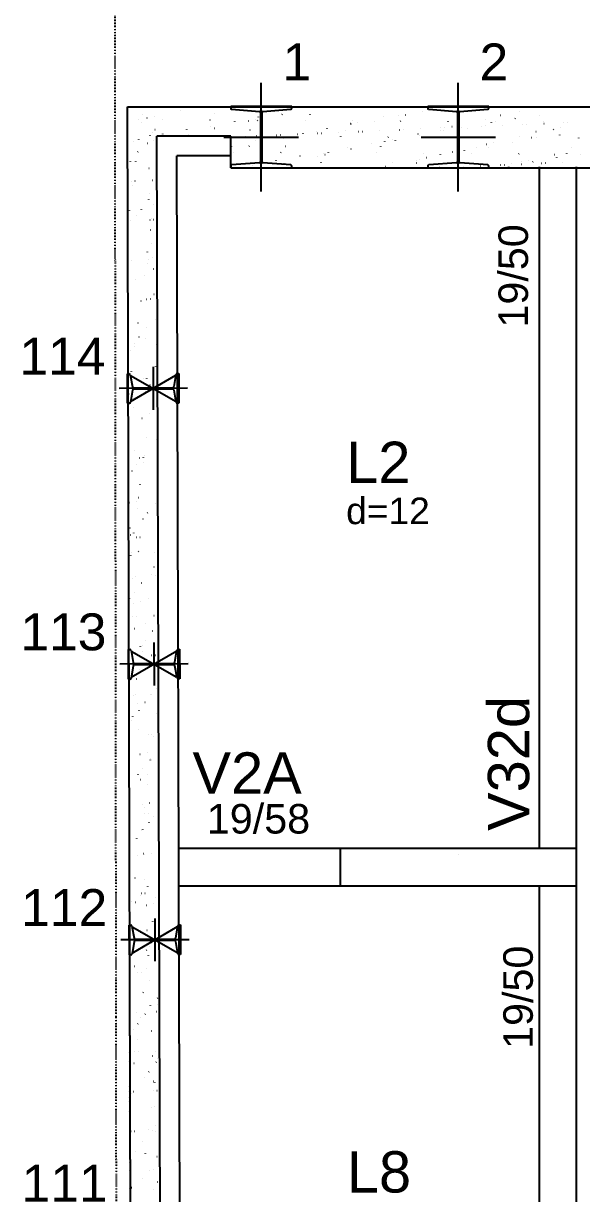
# Model space of a CAD drawing. Header units: millimetres. Extents: x 4424 to 9312, y 4538 to 9372.
# Drawn here: x 4443 to 4727, y 8381 to 8975 of the extents above; entities that cross this region are included whole.
import ezdxf

# ---------------------------------------------------------------- set-up
doc = ezdxf.new("R2010")
doc.units = ezdxf.units.MM
doc.linetypes.add('ESTILO_TQS_0003', pattern=[1.5, 0.5, -0.4, 0.1, -0.5])
for name, color, linetype in [('1', 4, 'Continuous'), ('10', 13, 'Continuous'), ('11', 22, 'Continuous'), ('13', 76, 'Continuous'), ('19', 5, 'Continuous'), ('24', 5, 'ESTILO_TQS_0003'), ('242', 3, 'Continuous'), ('3', 2, 'Continuous'), ('49', 20, 'Continuous'), ('51', 6, 'Continuous'), ('52', 21, 'Continuous'), ('8', 5, 'Continuous')]:
    doc.layers.add(name, color=color, linetype=linetype)
doc.styles.get("Standard").update_dxf_attribs({"font": 'arial.ttf'})

# ---------------------------------------------------------------- blocks, each defined once
blk = doc.blocks.new('_H9EFD498501-007')
for p, q in [((213.782978, 4541.122246), (213.856201, 4541.138479)), ((265.394405, 4539.673666), (265.467628, 4539.689899)), ((337.002286, 4540.653293), (337.012075, 4540.727652)), ((385.824476, 4540.591255), (385.897699, 4540.607488)), ((192.566633, 4536.418695), (192.566633, 4536.418695)), ((192.566633, 4536.418695), (192.566633, 4536.418695)), ((192.566633, 4536.418695), (192.566633, 4536.418695)), ((194.029154, 4535.137335), (194.029154, 4535.137335)), ((194.029154, 4535.137335), (194.029154, 4535.137335)), ((194.551325, 4539.103617), (194.561114, 4539.177975)), ((196.941872, 4537.388662), (197.015094, 4537.404895)), ((200.602982, 4538.200311), (200.676204, 4538.216544)), ((204.789307, 4536.354719), (204.834964, 4536.41422)), ((229.021267, 4536.308734), (229.066924, 4536.368235)), ((231.418265, 4539.432562), (231.463922, 4539.492064)), ((241.504716, 4535.592431), (241.514505, 4535.666789)), ((248.553299, 4535.940083), (248.626521, 4535.956316)), ((252.214409, 4536.751731), (252.287631, 4536.767964)), ((253.139084, 4536.113995), (253.184741, 4536.173496)), ((253.648103, 4537.791212), (253.657892, 4537.86557)), ((265.6887, 4539.20923), (265.69849, 4539.283588)), ((277.371043, 4536.06801), (277.4167, 4536.127511)), ((279.768041, 4539.191839), (279.813699, 4539.25134)), ((300.164726, 4534.491503), (300.237948, 4534.507736)), ((300.601494, 4534.280026), (300.611283, 4534.354384)), ((301.48886, 4535.873271), (301.534517, 4535.932772)), ((303.825836, 4535.303151), (303.899058, 4535.319384)), ((312.642091, 4535.698044), (312.651881, 4535.772402)), ((317.005832, 4538.225086), (317.079054, 4538.241319)), ((324.858899, 4538.454512), (324.868688, 4538.528871)), ((325.72082, 4535.827286), (325.766477, 4535.886787)), ((328.117818, 4538.951115), (328.163475, 4539.010616)), ((349.838637, 4535.632547), (349.884294, 4535.692049)), ((355.437263, 4533.854572), (355.510485, 4533.870805)), ((368.617259, 4536.776506), (368.690481, 4536.792739)), ((371.81229, 4534.943326), (371.822079, 4535.017685)), ((374.070596, 4535.586562), (374.116253, 4535.646064)), ((376.467594, 4538.710391), (376.513251, 4538.769892)), ((377.614219, 4533.679039), (377.689148, 4533.682311)), ((383.955677, 4537.142107), (383.965466, 4537.216466)), ((387.729583, 4534.120685), (387.804511, 4534.123957)), ((389.602798, 4534.202472), (389.677727, 4534.205743)), ((395.996274, 4538.560125), (396.006064, 4538.634484)), ((398.188413, 4535.391823), (398.23407, 4535.451325)), ((398.444375, 4534.588503), (398.519303, 4534.591775)), ((408.559738, 4535.03015), (408.634667, 4535.033421)), ((410.432954, 4535.111936), (410.507882, 4535.115207)), ((199.90498, 4529.989339), (199.90498, 4529.989339)), ((199.90498, 4529.989339), (199.90498, 4529.989339)), ((199.90498, 4529.989339), (199.90498, 4529.989339)), ((201.045424, 4531.475595), (201.091082, 4531.535097)), ((204.954709, 4528.085768), (204.954709, 4528.085768)), ((204.954709, 4528.085768), (204.954709, 4528.085768)), ((205.103924, 4529.219164), (205.113713, 4529.293522)), ((213.124775, 4528.085768), (213.124775, 4528.085768)), ((213.124775, 4528.085768), (213.124775, 4528.085768)), ((213.124775, 4528.085768), (213.124775, 4528.085768)), ((214.504976, 4528.391751), (214.578198, 4528.407984)), ((216.808621, 4528.085768), (216.808621, 4528.085768)), ((216.808621, 4528.085768), (216.808621, 4528.085768)), ((216.808621, 4528.085768), (216.808621, 4528.085768)), ((217.247311, 4531.417944), (217.2571, 4531.492303)), ((218.166086, 4529.2034), (218.239308, 4529.219633)), ((222.711563, 4528.085768), (222.711563, 4528.085768)), ((222.766243, 4528.157028), (222.8119, 4528.216529)), ((228.662533, 4528.085768), (228.662533, 4528.085768)), ((229.287908, 4532.835962), (229.297697, 4532.910321)), ((231.346082, 4532.125334), (231.419304, 4532.141567)), ((241.918495, 4527.754436), (241.993423, 4527.757707)), ((243.79171, 4527.836222), (243.866639, 4527.839494)), ((246.998203, 4528.111043), (247.04386, 4528.170544)), ((249.395201, 4531.234872), (249.440858, 4531.294373)), ((252.633287, 4528.222254), (252.708216, 4528.225525)), ((262.74865, 4528.6639), (262.823579, 4528.667172)), ((264.200702, 4527.906758), (264.210491, 4527.981117)), ((264.621866, 4528.745686), (264.696794, 4528.748958)), ((269.777513, 4527.75482), (269.850735, 4527.771053)), ((271.11602, 4527.916304), (271.161677, 4527.975806)), ((273.463442, 4529.131718), (273.538371, 4529.134989)), ((276.241299, 4529.324776), (276.251088, 4529.399135)), ((282.957509, 4530.676755), (283.030731, 4530.692988)), ((283.578806, 4529.573364), (283.653734, 4529.576636)), ((285.452021, 4529.655151), (285.52695, 4529.658422)), ((288.458107, 4532.081245), (288.467896, 4532.155603)), ((294.293598, 4530.041182), (294.368526, 4530.044454)), ((295.347979, 4527.870319), (295.393636, 4527.929821)), ((297.744977, 4530.994148), (297.790634, 4531.053649)), ((304.408961, 4530.482829), (304.48389, 4530.4861)), ((306.282176, 4530.564615), (306.357105, 4530.567886)), ((315.123753, 4530.950646), (315.198682, 4530.953918)), ((319.465796, 4527.67558), (319.511453, 4527.735082)), ((325.239116, 4531.392293), (325.314045, 4531.395564)), ((327.112332, 4531.474079), (327.18726, 4531.477351)), ((334.568936, 4529.228175), (334.642158, 4529.244408)), ((335.411498, 4528.570059), (335.421287, 4528.644417)), ((335.953909, 4531.860111), (336.028837, 4531.863382)), ((343.697756, 4527.629595), (343.743413, 4527.689097)), ((346.069272, 4532.301757), (346.1442, 4532.305028)), ((346.094754, 4530.753424), (346.140411, 4530.812926)), ((347.554885, 4530.76884), (347.564674, 4530.843198)), ((347.942487, 4532.383543), (348.017416, 4532.386815)), ((351.776153, 4533.042923), (351.849375, 4533.059156)), ((356.784064, 4532.769575), (356.858993, 4532.772846)), ((359.595482, 4532.186858), (359.605272, 4532.261216)), ((366.899427, 4533.211221), (366.974356, 4533.214493)), ((368.772643, 4533.293008), (368.847571, 4533.296279)), ((386.180363, 4527.779595), (386.253585, 4527.795828)), ((394.44453, 4530.5127), (394.490187, 4530.572202)), ((403.38758, 4531.594343), (403.460802, 4531.610576)), ((406.548873, 4528.675672), (406.558663, 4528.75003)), ((407.04869, 4532.405992), (407.121912, 4532.422225)), ((239.484656, 4527.648172), (239.484656, 4527.648172)), ((239.484656, 4527.648172), (239.484656, 4527.648172)), ((239.484656, 4527.648172), (239.484656, 4527.648172)), ((239.840507, 4522.951509), (239.850296, 4523.025867)), ((248.909186, 4523.128423), (248.982408, 4523.144656)), ((252.057315, 4525.707978), (252.067104, 4525.782336)), ((266.116403, 4526.943171), (266.189625, 4526.959404)), ((267.372137, 4523.037181), (267.417794, 4523.096683)), ((299.010706, 4522.196792), (299.020495, 4522.27115)), ((311.154093, 4524.395572), (311.163882, 4524.469931)), ((315.721913, 4522.796457), (315.76757, 4522.855959)), ((317.72783, 4525.494592), (317.801052, 4525.510824)), ((321.38894, 4526.30624), (321.462162, 4526.322473)), ((323.19469, 4525.81359), (323.204479, 4525.887949)), ((364.07169, 4522.555734), (364.117347, 4522.615235)), ((367.815573, 4527.434857), (367.86123, 4527.494358)), ((369.339257, 4524.046012), (369.412479, 4524.062245)), ((370.148081, 4522.302404), (370.157871, 4522.376763)), ((373.000367, 4524.85766), (373.073589, 4524.873893)), ((382.364889, 4525.058873), (382.374678, 4525.133231)), ((392.047532, 4527.388872), (392.093189, 4527.448373)), ((394.508276, 4527.257654), (394.518065, 4527.332012)), ((412.421466, 4522.31501), (412.467123, 4522.374511)), ((416.165349, 4527.194133), (416.211006, 4527.253634)), ((239.484656, 4521.039055), (239.484656, 4521.039055)), ((239.484656, 4521.039055), (239.484656, 4521.039055)), ((239.484656, 4520.248551), (239.484656, 4520.248551)), ((239.484656, 4518.319198), (239.484656, 4518.319198)), ((240.743179, 4519.959337), (240.788836, 4520.018839)), ((262.609914, 4515.823524), (262.619703, 4515.897883)), ((264.975139, 4519.913352), (265.020796, 4519.972854)), ((274.7533, 4518.022305), (274.76309, 4518.096663)), ((283.679507, 4517.94626), (283.752729, 4517.962493)), ((286.793898, 4519.440323), (286.803687, 4519.514681)), ((287.340617, 4518.757909), (287.413839, 4518.774142)), ((289.092956, 4519.718614), (289.138613, 4519.778115)), ((300.520613, 4521.679843), (300.593835, 4521.696076)), ((313.324915, 4519.672629), (313.370572, 4519.73213)), ((333.747289, 4515.929137), (333.757078, 4516.003495)), ((335.290934, 4516.49768), (335.364156, 4516.513913)), ((337.442732, 4519.47789), (337.488389, 4519.537391)), ((338.952044, 4517.309329), (339.025266, 4517.325562)), ((345.964097, 4518.685606), (345.973886, 4518.759964)), ((352.13204, 4520.231264), (352.205262, 4520.247496)), ((358.107484, 4520.884386), (358.117273, 4520.958745)), ((361.674692, 4519.431905), (361.720349, 4519.491406)), ((385.792508, 4519.237166), (385.838166, 4519.296668)), ((390.563471, 4515.860749), (390.636693, 4515.876982)), ((403.743467, 4518.782684), (403.816689, 4518.798917)), ((405.060875, 4517.3732), (405.070664, 4517.447559)), ((410.024468, 4519.191181), (410.070125, 4519.250683)), ((417.101472, 4518.791218), (417.111262, 4518.865577)), ((250.270499, 4512.135768), (250.270499, 4512.135768)), ((250.393106, 4513.067056), (250.402895, 4513.141414)), ((257.470072, 4512.135768), (257.470072, 4512.135768)), ((257.470072, 4512.135768), (257.470072, 4512.135768)), ((259.007188, 4512.135768), (259.007188, 4512.135768)), ((259.007188, 4512.135768), (259.007188, 4512.135768)), ((262.124411, 4512.135768), (262.124411, 4512.135768)), ((262.124411, 4512.135768), (262.124411, 4512.135768)), ((266.472289, 4514.131512), (266.545512, 4514.147745)), ((273.978323, 4512.135768), (273.978323, 4512.135768)), ((273.978323, 4512.135768), (273.978323, 4512.135768)), ((273.978323, 4512.135768), (273.978323, 4512.135768)), ((283.274434, 4512.135768), (283.274434, 4512.135768)), ((283.274434, 4512.135768), (283.274434, 4512.135768)), ((283.274434, 4512.135768), (283.274434, 4512.135768)), ((285.349073, 4514.839491), (285.39473, 4514.898992)), ((285.832235, 4512.135768), (285.832235, 4512.135768)), ((297.686147, 4512.135768), (297.686147, 4512.135768)), ((297.686147, 4512.135768), (297.686147, 4512.135768)), ((307.541679, 4512.135768), (307.541679, 4512.135768)), ((307.541679, 4512.135768), (307.541679, 4512.135768)), ((309.540059, 4512.135768), (309.540059, 4512.135768)), ((309.540059, 4512.135768), (309.540059, 4512.135768)), ((309.563305, 4512.312338), (309.573094, 4512.386697)), ((315.61562, 4512.135768), (315.61562, 4512.135768)), ((315.61562, 4512.135768), (315.61562, 4512.135768)), ((318.083716, 4512.682932), (318.156939, 4512.699165)), ((321.393971, 4512.135768), (321.393971, 4512.135768)), ((321.393971, 4512.135768), (321.393971, 4512.135768)), ((321.393971, 4512.135768), (321.393971, 4512.135768)), ((321.706691, 4514.511119), (321.716481, 4514.585477)), ((331.808924, 4512.135768), (331.808924, 4512.135768)), ((331.808924, 4512.135768), (331.808924, 4512.135768)), ((331.808924, 4512.135768), (331.808924, 4512.135768)), ((333.247882, 4512.135768), (333.247882, 4512.135768)), ((333.698849, 4514.598767), (333.744506, 4514.658268)), ((344.65258, 4512.135768), (344.65258, 4512.135768)), ((344.65258, 4512.135768), (344.65258, 4512.135768)), ((345.101794, 4512.135768), (345.101794, 4512.135768)), ((345.101794, 4512.135768), (345.101794, 4512.135768)), ((345.496248, 4512.172604), (345.571176, 4512.175875)), ((355.611611, 4512.61425), (355.68654, 4512.617521)), ((356.076169, 4512.135768), (356.076169, 4512.135768)), ((356.076169, 4512.135768), (356.076169, 4512.135768)), ((356.955706, 4512.135768), (356.955706, 4512.135768)), ((356.955706, 4512.135768), (356.955706, 4512.135768)), ((356.955706, 4512.135768), (356.955706, 4512.135768)), ((357.484826, 4512.696036), (357.559755, 4512.699308)), ((366.326403, 4513.082068), (366.401332, 4513.085339)), ((368.809618, 4512.135768), (368.809618, 4512.135768)), ((373.761168, 4512.135768), (373.761168, 4512.135768)), ((373.761168, 4512.135768), (373.761168, 4512.135768)), ((373.761168, 4512.135768), (373.761168, 4512.135768)), ((376.441766, 4513.523714), (376.516695, 4513.526985)), ((378.314982, 4513.6055), (378.38991, 4513.608772)), ((380.343414, 4512.135768), (380.343414, 4512.135768)), ((380.343414, 4512.135768), (380.343414, 4512.135768)), ((380.343414, 4512.135768), (380.343414, 4512.135768)), ((380.66353, 4512.135768), (380.66353, 4512.135768)), ((380.70068, 4512.417951), (380.710469, 4512.492309)), ((382.048626, 4514.358043), (382.094283, 4514.417545)), ((386.902361, 4515.0491), (386.975583, 4515.065333)), ((387.156559, 4513.991532), (387.231487, 4513.994803)), ((392.517442, 4512.135768), (392.517442, 4512.135768)), ((392.517442, 4512.135768), (392.517442, 4512.135768)), ((392.917488, 4515.17442), (392.927277, 4515.248778)), ((397.271922, 4514.433178), (397.34685, 4514.43645)), ((399.145137, 4514.514965), (399.220066, 4514.518236)), ((404.371354, 4512.135768), (404.371354, 4512.135768)), ((404.371354, 4512.135768), (404.371354, 4512.135768)), ((404.371354, 4512.135768), (404.371354, 4512.135768)), ((404.610659, 4512.135768), (404.610659, 4512.135768)), ((404.610659, 4512.135768), (404.610659, 4512.135768)), ((407.986714, 4514.900996), (408.061643, 4514.904268)), ((416.225265, 4512.135768), (416.225265, 4512.135768))]:
    blk.add_line(p, q)
blk = doc.blocks.new('_H9EFD498501-010')
for p, q in [((187.048803, 4535.195422), (187.048803, 4535.195422)), ((187.048803, 4535.195422), (187.048803, 4535.195422)), ((187.048803, 4535.195422), (187.048803, 4535.195422)), ((198.648426, 4528.351767), (198.694083, 4528.411268)), ((187.064769, 4525.35947), (187.064769, 4525.35947)), ((187.064769, 4525.35947), (187.064769, 4525.35947)), ((187.069719, 4522.309501), (187.069719, 4522.309501)), ((187.069719, 4522.309501), (187.069719, 4522.309501)), ((190.142821, 4525.493861), (190.217749, 4525.497133)), ((192.887116, 4526.462695), (192.896905, 4526.537053)), ((197.297759, 4524.577003), (197.370981, 4524.593236)), ((200.258184, 4525.935507), (200.333113, 4525.938779)), ((192.393403, 4520.200061), (192.43906, 4520.259563)), ((187.084374, 4513.281201), (187.084374, 4513.281201)), ((187.084374, 4513.281201), (187.084374, 4513.281201)), ((187.084374, 4513.281201), (187.084374, 4513.281201)), ((188.64952, 4515.320938), (188.695177, 4515.38044)), ((191.399117, 4515.160224), (191.408907, 4515.234582)), ((198.019756, 4511.846508), (198.092979, 4511.862741)), ((201.680866, 4512.658157), (201.754089, 4512.67439)), ((187.090636, 4509.423581), (187.090636, 4509.423581)), ((187.090636, 4509.423581), (187.090636, 4509.423581)), ((187.090636, 4509.423581), (187.090636, 4509.423581)), ((187.0974, 4505.25676), (187.0974, 4505.25676)), ((187.0974, 4505.25676), (187.0974, 4505.25676)), ((187.0974, 4505.25676), (187.0974, 4505.25676)), ((188.970368, 4505.338536), (189.045296, 4505.341807)), ((190.843583, 4505.420322), (190.918512, 4505.423594)), ((199.68516, 4505.806354), (199.760088, 4505.809625)), ((201.951716, 4505.27577), (201.961506, 4505.350129)), ((189.808329, 4503.076989), (189.818119, 4503.151348)), ((198.375643, 4499.034849), (198.448865, 4499.051082)), ((187.111553, 4496.53766), (187.111553, 4496.53766)), ((187.111553, 4496.53766), (187.111553, 4496.53766)), ((197.974434, 4495.847713), (198.020091, 4495.907215)), ((200.360928, 4493.192536), (200.370718, 4493.266894)), ((188.14412, 4490.436067), (188.15391, 4490.510426)), ((191.833553, 4487.844761), (191.87921, 4487.904263)), ((194.230551, 4490.96859), (194.276208, 4491.028092)), ((199.097641, 4486.304354), (199.170863, 4486.320587)), ((187.130031, 4485.15405), (187.130031, 4485.15405)), ((187.130031, 4485.15405), (187.130031, 4485.15405)), ((187.13247, 4483.65174), (187.13247, 4483.65174)), ((187.13247, 4483.65174), (187.13247, 4483.65174)), ((187.13247, 4483.65174), (187.13247, 4483.65174)), ((187.133913, 4482.762781), (187.133913, 4482.762781)), ((187.135602, 4481.722272), (187.135602, 4481.722272)), ((187.135602, 4481.722272), (187.135602, 4481.722272)), ((188.397344, 4485.209383), (188.472272, 4485.212654)), ((198.512707, 4485.651029), (198.587635, 4485.6543)), ((198.696719, 4480.551614), (198.706509, 4480.625972)), ((200.385922, 4485.732815), (200.460851, 4485.736087)), ((187.153387, 4470.765819), (187.153387, 4470.765819)), ((187.153387, 4470.765819), (187.153387, 4470.765819)), ((197.208721, 4469.249143), (197.21851, 4469.323501)), ((199.453527, 4473.492695), (199.526749, 4473.508927)), ((187.162663, 4465.051341), (187.162663, 4465.051341)), ((187.162663, 4465.051341), (187.162663, 4465.051341)), ((187.162663, 4465.051341), (187.162663, 4465.051341)), ((187.224891, 4465.054057), (187.299819, 4465.057329)), ((189.098106, 4465.135844), (189.173035, 4465.139115)), ((197.414584, 4463.492413), (197.460241, 4463.551915)), ((197.939683, 4465.521875), (198.014611, 4465.525147)), ((199.811582, 4466.616242), (199.85724, 4466.675744)), ((187.174304, 4457.879899), (187.174304, 4457.879899)), ((187.174304, 4457.879899), (187.174304, 4457.879899)), ((187.174304, 4457.879899), (187.174304, 4457.879899)), ((195.617933, 4457.165908), (195.627722, 4457.240267)), ((200.175525, 4460.7622), (200.248747, 4460.778433)), ((187.415678, 4450.461585), (187.461335, 4450.521086)), ((191.159561, 4455.340708), (191.205218, 4455.400209)), ((187.186829, 4450.163344), (187.186829, 4450.163344)), ((187.186829, 4450.163344), (187.186829, 4450.163344)), ((187.186829, 4450.163344), (187.186829, 4450.163344)), ((187.195221, 4444.993978), (187.195221, 4444.993978)), ((187.195294, 4444.948631), (187.195294, 4444.948631)), ((187.195294, 4444.948631), (187.195294, 4444.948631)), ((187.195294, 4444.948631), (187.195294, 4444.948631)), ((187.351415, 4445.028606), (187.424637, 4445.044838)), ((193.953724, 4444.524986), (193.963513, 4444.599345)), ((196.76723, 4445.36655), (196.842158, 4445.369822)), ((198.640445, 4445.448337), (198.715374, 4445.451608)), ((200.531411, 4447.95054), (200.604634, 4447.966773)), ((192.465725, 4433.222515), (192.475515, 4433.296873)), ((201.253409, 4435.220046), (201.326631, 4435.236279)), ((187.216137, 4432.108057), (187.216137, 4432.108057)), ((187.216137, 4432.108057), (187.216137, 4432.108057)), ((187.216137, 4432.108057), (187.216137, 4432.108057)), ((196.740592, 4430.98836), (196.786249, 4431.047861)), ((187.227926, 4424.845921), (187.227926, 4424.845921)), ((187.352629, 4424.851365), (187.427558, 4424.854637)), ((190.599711, 4422.985408), (190.645368, 4423.04491)), ((190.874937, 4421.139281), (190.884727, 4421.213639)), ((192.996709, 4426.109237), (193.042366, 4426.168738)), ((196.194206, 4425.237397), (196.269134, 4425.240668)), ((201.609295, 4422.408386), (201.682518, 4422.424619)), ((187.237054, 4419.222137), (187.237054, 4419.222137)), ((187.238057, 4418.604415), (187.238057, 4418.604415)), ((187.238057, 4418.604415), (187.238057, 4418.604415)), ((188.429299, 4419.486451), (188.502522, 4419.502684)), ((201.427536, 4411.254827), (201.437325, 4411.329186)), ((187.257971, 4406.336216), (187.257971, 4406.336216)), ((187.257971, 4406.336216), (187.257971, 4406.336216)), ((187.257971, 4406.336216), (187.257971, 4406.336216)), ((187.260557, 4404.743211), (187.260557, 4404.743211)), ((187.260557, 4404.743211), (187.260557, 4404.743211)), ((187.260557, 4404.743211), (187.260557, 4404.743211)), ((189.210728, 4408.498359), (189.220518, 4408.572717)), ((195.021753, 4405.082072), (195.096681, 4405.085343)), ((196.894968, 4405.163858), (196.969897, 4405.16713)), ((187.72273, 4397.195887), (187.732519, 4397.270246)), ((196.180742, 4398.63306), (196.2264, 4398.692562)), ((198.577741, 4401.756889), (198.623398, 4401.81639)), ((199.763327, 4398.613905), (199.773117, 4398.688264)), ((187.278288, 4393.820017), (187.278288, 4393.820017)), ((187.278288, 4393.820017), (187.278288, 4393.820017)), ((187.278288, 4393.820017), (187.278288, 4393.820017)), ((187.278888, 4393.450296), (187.278888, 4393.450296)), ((189.507184, 4393.944297), (189.580406, 4393.96053)), ((187.289284, 4387.045486), (187.289284, 4387.045486)), ((189.925719, 4390.481354), (189.971376, 4390.540856)), ((198.275328, 4387.311434), (198.285118, 4387.385792)), ((187.293188, 4384.640501), (187.293188, 4384.640501)), ((187.293188, 4384.640501), (187.293188, 4384.640501)), ((187.299805, 4380.564375), (187.299805, 4380.564375)), ((187.299805, 4380.564375), (187.299805, 4380.564375)), ((187.299805, 4380.564375), (187.299805, 4380.564375)), ((194.448729, 4384.952918), (194.523657, 4384.95619)), ((196.684541, 4375.2282), (196.69433, 4375.302558)), ((201.761774, 4374.280712), (201.807431, 4374.340214)), ((187.320722, 4367.678455), (187.320722, 4367.678455)), ((190.585068, 4368.402143), (190.65829, 4368.418376)), ((187.32582, 4364.537791), (187.32582, 4364.537791)), ((187.32582, 4364.537791), (187.32582, 4364.537791)), ((187.32582, 4364.537791), (187.32582, 4364.537791)), ((191.762867, 4361.249883), (191.808524, 4361.309385)), ((193.276276, 4364.797593), (193.351204, 4364.800865)), ((195.020332, 4362.587278), (195.030121, 4362.661636)), ((195.149491, 4364.87938), (195.22442, 4364.882651)), ((195.50675, 4366.129006), (195.552407, 4366.188508)), ((187.340512, 4355.486558), (187.340512, 4355.486558)), ((187.340512, 4355.486558), (187.340512, 4355.486558)), ((189.365869, 4358.126055), (189.411526, 4358.185556)), ((187.341639, 4354.792534), (187.353066, 4354.795068)), ((187.341639, 4354.792534), (187.341639, 4354.792534)), ((187.341639, 4354.792534), (187.341639, 4354.792534)), ((193.532333, 4351.284806), (193.542122, 4351.359165)), ((187.358451, 4344.435081), (187.358451, 4344.435081)), ((187.358451, 4344.435081), (187.358451, 4344.435081)), ((192.703252, 4344.66844), (192.77818, 4344.671711)), ((187.362555, 4341.906614), (187.362555, 4341.906614)), ((187.362555, 4341.906614), (187.362555, 4341.906614)), ((187.362555, 4341.906614), (187.362555, 4341.906614)), ((188.001842, 4342.04834), (188.075064, 4342.064573)), ((191.662952, 4342.859989), (191.736174, 4342.876222)), ((191.941545, 4339.201572), (191.951334, 4339.27593)), ((201.087781, 4341.776659), (201.133439, 4341.83616)), ((194.9469, 4333.773707), (194.992558, 4333.833208)), ((197.343899, 4336.897535), (197.389556, 4336.957037)), ((187.383472, 4329.020693), (187.383472, 4329.020693)), ((187.383472, 4329.020693), (187.383472, 4329.020693)), ((188.357728, 4329.236681), (188.430951, 4329.252914)), ((188.691877, 4325.622001), (188.737534, 4325.681503)), ((190.277336, 4326.56065), (190.287126, 4326.635008)), ((187.391083, 4324.332371), (187.391083, 4324.332371)), ((187.391083, 4324.332371), (187.391083, 4324.332371)), ((187.391083, 4324.332371), (187.391083, 4324.332371)), ((187.39174, 4323.927629), (187.39174, 4323.927629)), ((191.530799, 4324.513115), (191.605727, 4324.516386)), ((193.404014, 4324.594901), (193.478943, 4324.598172)), ((202.245591, 4324.980933), (202.32052, 4324.984204)), ((187.404389, 4316.134773), (187.404389, 4316.134773)), ((187.404389, 4316.134773), (187.404389, 4316.134773)), ((187.404389, 4316.134773), (187.404389, 4316.134773)), ((188.789337, 4315.258179), (188.799127, 4315.332537)), ((189.079726, 4316.506186), (189.152948, 4316.522419)), ((192.740836, 4317.317834), (192.814058, 4317.334067)), ((200.829935, 4316.676197), (200.839724, 4316.750555)), ((200.527932, 4309.421359), (200.573589, 4309.48086)), ((187.422663, 4304.877253), (187.422663, 4304.877253)), ((187.422663, 4304.877253), (187.422663, 4304.877253)), ((187.422663, 4304.877253), (187.422663, 4304.877253)), ((187.423714, 4304.229661), (187.423714, 4304.229661)), ((187.423714, 4304.229661), (187.423714, 4304.229661)), ((187.425306, 4303.248852), (187.425306, 4303.248852)), ((187.425306, 4303.248852), (187.425306, 4303.248852)), ((189.435613, 4303.694526), (189.508835, 4303.710759)), ((190.957775, 4304.383961), (191.032703, 4304.387233)), ((199.341936, 4305.373725), (199.351726, 4305.448084)), ((201.073138, 4304.825608), (201.148067, 4304.828879)), ((190.529025, 4296.39053), (190.574682, 4296.450032)), ((194.272908, 4301.269653), (194.318565, 4301.329155)), ((187.442967, 4292.368701), (187.442967, 4292.368701)), ((187.442967, 4292.368701), (187.442967, 4292.368701)), ((187.446223, 4290.362932), (187.446223, 4290.362932)), ((187.446223, 4290.362932), (187.446223, 4290.362932)), ((187.446223, 4290.362932), (187.446223, 4290.362932)), ((188.132027, 4293.266701), (188.177684, 4293.326203)), ((190.15761, 4290.964032), (190.230832, 4290.980265)), ((193.81872, 4291.77568), (193.891942, 4291.791913)), ((197.751148, 4293.290491), (197.760938, 4293.364849)), ((187.456345, 4284.126951), (187.456345, 4284.126951)), ((187.456345, 4284.126951), (187.456345, 4284.126951)), ((187.456345, 4284.126951), (187.456345, 4284.126951)), ((189.785322, 4284.228636), (189.86025, 4284.231908)), ((191.658537, 4284.310423), (191.733466, 4284.313694)), ((200.500114, 4284.696454), (200.575042, 4284.699726)), ((190.513497, 4278.152372), (190.586719, 4278.168605)), ((196.086939, 4280.649569), (196.096729, 4280.723927)), ((187.46714, 4277.477011), (187.46714, 4277.477011)), ((187.46714, 4277.477011), (187.46714, 4277.477011)), ((199.853939, 4276.917305), (199.899597, 4276.976807)), ((193.713059, 4268.914353), (193.758716, 4268.973855)), ((194.598941, 4269.347098), (194.60873, 4269.421456)), ((194.896604, 4266.233526), (194.969826, 4266.249759)), ((196.110057, 4272.038182), (196.155714, 4272.097684)), ((187.488057, 4264.591091), (187.488057, 4264.591091)), ((187.488057, 4264.591091), (187.488057, 4264.591091)), ((187.488057, 4264.591091), (187.488057, 4264.591091)), ((187.488977, 4264.024241), (187.488977, 4264.024241)), ((187.488977, 4264.024241), (187.488977, 4264.024241)), ((187.494195, 4260.809772), (187.503692, 4260.822149)), ((187.494195, 4260.809772), (187.494195, 4260.809772)), ((189.212298, 4264.099483), (189.287226, 4264.102754)), ((191.235494, 4265.421877), (191.308716, 4265.43811)), ((199.327661, 4264.541129), (199.40259, 4264.5444)), ((201.200876, 4264.622915), (201.275805, 4264.626187)), ((193.008153, 4257.263863), (193.017942, 4257.338222)), ((187.508973, 4251.70517), (187.508973, 4251.70517)), ((187.508973, 4251.70517), (187.508973, 4251.70517)), ((191.591381, 4252.610218), (191.664603, 4252.626451)), ((187.521608, 4243.921531), (187.521608, 4243.921531)), ((187.521608, 4243.921531), (187.521608, 4243.921531)), ((187.521608, 4243.921531), (187.521608, 4243.921531)), ((188.039845, 4243.944158), (188.114773, 4243.947429)), ((189.91306, 4244.025944), (189.987989, 4244.029215)), ((191.343944, 4244.622941), (191.353733, 4244.6973)), ((198.754637, 4244.411976), (198.829565, 4244.415247)), ((199.29409, 4244.562005), (199.339747, 4244.621507)), ((201.691088, 4247.685834), (201.736745, 4247.745336)), ((187.52989, 4238.819249), (187.52989, 4238.819249)), ((187.52989, 4238.819249), (187.52989, 4238.819249)), ((187.52989, 4238.819249), (187.52989, 4238.819249)), ((192.313378, 4239.879723), (192.386601, 4239.895956)), ((195.974488, 4240.691372), (196.047711, 4240.707605)), ((189.295183, 4231.531177), (189.340841, 4231.590678)), ((189.855945, 4233.32047), (189.865735, 4233.394828)), ((193.039066, 4236.4103), (193.084723, 4236.469801)), ((201.896543, 4234.738488), (201.906332, 4234.812846)), ((187.545422, 4229.250843), (187.545422, 4229.250843)), ((187.545422, 4229.250843), (187.545422, 4229.250843)), ((187.545422, 4229.250843), (187.545422, 4229.250843)), ((187.550807, 4225.933329), (187.550807, 4225.933329)), ((187.550807, 4225.933329), (187.550807, 4225.933329)), ((192.669265, 4227.068064), (192.742487, 4227.084297)), ((187.554239, 4223.818821), (187.554239, 4223.818821)), ((187.554239, 4223.818821), (187.554239, 4223.818821)), ((187.554239, 4223.818821), (187.554239, 4223.818821)), ((188.265157, 4221.237236), (188.274947, 4221.311594)), ((197.582184, 4224.25665), (197.657112, 4224.259922)), ((199.455399, 4224.338437), (199.530328, 4224.341708)), ((200.408544, 4223.436016), (200.418334, 4223.510375)), ((187.567038, 4215.93449), (187.567038, 4215.93449)), ((187.567038, 4215.93449), (187.567038, 4215.93449)), ((187.571724, 4213.047408), (187.571724, 4213.047408)), ((187.571724, 4213.047408), (187.571724, 4213.047408)), ((187.571724, 4213.047408), (187.571724, 4213.047408)), ((193.391263, 4214.337569), (193.464485, 4214.353802)), ((197.052373, 4215.149218), (197.125595, 4215.165451)), ((194.876215, 4207.178829), (194.921872, 4207.23833)), ((198.620098, 4212.057952), (198.665755, 4212.117453)), ((198.817756, 4211.352782), (198.827546, 4211.427141)), ((187.586871, 4203.716111), (187.586871, 4203.716111)), ((188.167583, 4203.741465), (188.242512, 4203.744737)), ((192.479217, 4204.055), (192.524874, 4204.114502)), ((193.747149, 4201.52591), (193.820371, 4201.542142)), ((197.00916, 4204.127497), (197.084088, 4204.130768)), ((187.592641, 4200.161488), (187.592641, 4200.161488)), ((187.592641, 4200.161488), (187.592641, 4200.161488)), ((187.59665, 4197.691915), (187.59665, 4197.691915)), ((187.59665, 4197.691915), (187.59665, 4197.691915)), ((197.153547, 4198.71186), (197.163337, 4198.786219)), ((198.130257, 4189.607063), (198.203479, 4189.623296)), ((187.613558, 4187.275567), (187.613558, 4187.275567)), ((187.613558, 4187.275567), (187.613558, 4187.275567)), ((187.613558, 4187.275567), (187.613558, 4187.275567)), ((187.619502, 4183.613401), (187.619502, 4183.613401)), ((187.619502, 4183.613401), (187.619502, 4183.613401)), ((187.619502, 4183.613401), (187.619502, 4183.613401)), ((194.469147, 4188.795415), (194.542369, 4188.811648)), ((195.665549, 4187.409389), (195.675338, 4187.483747)), ((195.836707, 4183.972172), (195.911635, 4183.975443)), ((197.709922, 4184.053958), (197.784851, 4184.05723)), ((198.060248, 4179.702652), (198.105905, 4179.762154)), ((200.457246, 4182.826481), (200.502903, 4182.885982)), ((187.634475, 4174.389647), (187.634475, 4174.389647)), ((187.634475, 4174.389647), (187.634475, 4174.389647)), ((191.805224, 4171.550946), (191.850881, 4171.610448)), ((194.074761, 4175.326155), (194.08455, 4175.400513)), ((194.825033, 4175.983755), (194.898256, 4175.999988)), ((187.647877, 4166.132986), (187.647877, 4166.132986)), ((187.647877, 4166.132986), (187.647877, 4166.132986)), ((187.647877, 4166.132986), (187.647877, 4166.132986)), ((188.061341, 4166.671823), (188.106999, 4166.731325)), ((187.652134, 4163.510691), (187.652134, 4163.510691)), ((187.652134, 4163.510691), (187.652134, 4163.510691)), ((187.655391, 4161.503726), (187.655391, 4161.503726)), ((187.655391, 4161.503726), (187.655391, 4161.503726)), ((187.655391, 4161.503726), (187.655391, 4161.503726)), ((192.410552, 4162.685233), (192.420341, 4162.759591)), ((195.263683, 4163.843018), (195.338611, 4163.84629)), ((195.547031, 4163.253261), (195.620253, 4163.269494)), ((199.208141, 4164.064909), (199.281363, 4164.081142)), ((187.676308, 4148.617806), (187.676308, 4148.617806)), ((187.676308, 4148.617806), (187.676308, 4148.617806)), ((190.922553, 4151.382761), (190.932343, 4151.45712)), ((195.902917, 4150.441601), (195.97614, 4150.457834)), ((187.684765, 4143.407981), (187.684765, 4143.407981)), ((187.684765, 4143.407981), (187.684765, 4143.407981)), ((187.684765, 4143.407981), (187.684765, 4143.407981)), ((193.642373, 4142.319475), (193.68803, 4142.378977)), ((194.09123, 4143.687693), (194.166158, 4143.690965)), ((195.964445, 4143.76948), (196.039374, 4143.772751)), ((197.386256, 4147.198599), (197.431913, 4147.2581)), ((201.475152, 4141.498308), (201.484942, 4141.572666)), ((187.697225, 4135.731885), (187.697225, 4135.731885)), ((187.697225, 4135.731885), (187.697225, 4135.731885)), ((187.697225, 4135.731885), (187.697225, 4135.731885)), ((189.331765, 4139.299527), (189.341555, 4139.373885)), ((191.245375, 4139.195647), (191.291032, 4139.255148)), ((196.624915, 4137.711106), (196.698137, 4137.727339)), ((200.286025, 4138.522755), (200.359247, 4138.538988)), ((187.699105, 4134.574058), (187.699105, 4134.574058)), ((187.699105, 4134.574058), (187.699105, 4134.574058)), ((187.711412, 4126.991726), (187.711412, 4126.991726)), ((187.711412, 4126.991726), (187.711412, 4126.991726)), ((196.980802, 4124.899447), (197.054024, 4124.91568)), ((199.884364, 4129.415073), (199.894154, 4129.489432)), ((187.717396, 4123.305271), (187.717396, 4123.305271)), ((187.717396, 4123.305271), (187.717396, 4123.305271)), ((187.718142, 4122.845965), (187.718142, 4122.845965)), ((187.718142, 4122.845965), (187.718142, 4122.845965)), ((193.518206, 4123.55854), (193.593134, 4123.561811)), ((199.223404, 4117.967127), (199.269061, 4118.026629)), ((196.826406, 4114.843299), (196.872063, 4114.9028)), ((197.702799, 4112.168952), (197.776021, 4112.185185)), ((198.220155, 4116.774151), (198.229945, 4116.84851)), ((201.363909, 4112.980601), (201.437131, 4112.996834)), ((187.739059, 4109.960044), (187.739059, 4109.960044)), ((187.739059, 4109.960044), (187.739059, 4109.960044)), ((187.739059, 4109.960044), (187.739059, 4109.960044)), ((190.571382, 4106.691593), (190.617039, 4106.751095)), ((187.750028, 4103.202561), (187.750028, 4103.202561)), ((187.750028, 4103.202561), (187.750028, 4103.202561)), ((187.750028, 4103.202561), (187.750028, 4103.202561)), ((187.750332, 4103.015129), (187.750332, 4103.015129)), ((192.345753, 4103.403215), (192.420681, 4103.406486)), ((194.218968, 4103.485001), (194.293897, 4103.488273)), ((196.732157, 4105.47168), (196.741946, 4105.546038)), ((187.759976, 4097.074124), (187.759976, 4097.074124)), ((187.759976, 4097.074124), (187.759976, 4097.074124)), ((198.058686, 4099.357293), (198.131908, 4099.373526)), ((195.141369, 4093.388446), (195.151158, 4093.462804)), ((202.407437, 4090.490951), (202.453094, 4090.550452)), ((187.780893, 4084.188203), (187.780893, 4084.188203)), ((187.780893, 4084.188203), (187.780893, 4084.188203)), ((187.780893, 4084.188203), (187.780893, 4084.188203)), ((187.782659, 4083.099851), (187.782659, 4083.099851)), ((187.782659, 4083.099851), (187.782659, 4083.099851)), ((191.772729, 4083.274061), (191.847657, 4083.277333)), ((196.152414, 4082.339245), (196.198071, 4082.398747)), ((198.780683, 4086.626798), (198.853906, 4086.643031)), ((201.888092, 4083.715708), (201.963021, 4083.718979)), ((202.441793, 4087.438447), (202.515016, 4087.45468)), ((192.408531, 4077.460122), (192.454188, 4077.519624)), ((193.47716, 4080.747524), (193.486949, 4080.821882)), ((187.80156, 4071.4562), (187.80156, 4071.4562)), ((187.80156, 4071.4562), (187.80156, 4071.4562)), ((187.801809, 4071.302283), (187.801809, 4071.302283)), ((187.801809, 4071.302283), (187.801809, 4071.302283)), ((190.011533, 4074.336293), (190.05719, 4074.395795)), ((199.13657, 4073.815138), (199.209792, 4073.831371)), ((191.989161, 4069.445052), (191.99895, 4069.519411)), ((187.815291, 4062.997141), (187.815291, 4062.997141)), ((187.815291, 4062.997141), (187.815291, 4062.997141)), ((187.815291, 4062.997141), (187.815291, 4062.997141)), ((187.822726, 4058.416362), (187.822726, 4058.416362)), ((187.822726, 4058.416362), (187.822726, 4058.416362)), ((187.822726, 4058.416362), (187.822726, 4058.416362)), ((190.600276, 4063.118736), (190.675204, 4063.122008)), ((192.473491, 4063.200523), (192.54842, 4063.203794)), ((199.858568, 4061.084644), (199.93179, 4061.100877)), ((201.315068, 4063.586554), (201.389997, 4063.589826)), ((202.54176, 4059.560599), (202.551549, 4059.634957)), ((190.398373, 4057.361818), (190.408163, 4057.436177)), ((197.989562, 4053.107774), (198.035219, 4053.167276)), ((201.733445, 4057.986897), (201.779102, 4058.046399)), ((195.592564, 4049.983945), (195.638221, 4050.043447)), ((200.214454, 4048.272984), (200.287676, 4048.289217)), ((200.950972, 4047.477365), (200.960761, 4047.551723)), ((187.843643, 4045.530442), (187.843643, 4045.530442)), ((187.843643, 4045.530442), (187.843643, 4045.530442)), ((187.847922, 4042.894431), (187.847922, 4042.894431)), ((187.847922, 4042.894431), (187.847922, 4042.894431)), ((188.734164, 4044.720896), (188.743954, 4044.795255)), ((189.33754, 4041.83224), (189.383198, 4041.891741)), ((190.027252, 4042.989583), (190.10218, 4042.992854)), ((200.142615, 4043.431229), (200.217544, 4043.434501)), ((202.01583, 4043.513016), (202.090759, 4043.516287)), ((187.852787, 4039.897272), (187.852787, 4039.897272)), ((187.855787, 4038.048962), (187.855787, 4038.048962)), ((199.286763, 4034.836443), (199.296552, 4034.910801)), ((200.936452, 4035.54249), (201.009674, 4035.558723)), ((187.86456, 4032.644521), (187.86456, 4032.644521)), ((187.86456, 4032.644521), (187.86456, 4032.644521)), ((187.86456, 4032.644521), (187.86456, 4032.644521)), ((187.880553, 4022.791721), (187.880553, 4022.791721)), ((187.880553, 4022.791721), (187.880553, 4022.791721)), ((187.880553, 4022.791721), (187.880553, 4022.791721)), ((188.854799, 4022.834258), (188.929727, 4022.837529)), ((190.728014, 4022.916044), (190.802943, 4022.919316)), ((197.798764, 4023.533971), (197.808554, 4023.60833)), ((199.569591, 4023.302076), (199.644519, 4023.305347)), ((201.173595, 4025.631597), (201.219253, 4025.691099)), ((201.292338, 4022.73083), (201.36556, 4022.747063)), ((187.885477, 4019.7586), (187.885477, 4019.7586)), ((188.112342, 4019.808895), (188.185564, 4019.825128)), ((194.918572, 4017.479892), (194.964229, 4017.539393)), ((191.174689, 4012.600769), (191.220346, 4012.66027)), ((196.207976, 4011.450737), (196.217766, 4011.525095)), ((187.904015, 4008.338343), (187.904015, 4008.338343)), ((187.904015, 4008.338343), (187.904015, 4008.338343)), ((187.906394, 4006.87268), (187.906394, 4006.87268)), ((187.906394, 4006.87268), (187.906394, 4006.87268)), ((187.906394, 4006.87268), (187.906394, 4006.87268)), ((188.777691, 4009.47694), (188.823348, 4009.536442)), ((202.014336, 4010.000335), (202.087558, 4010.016568)), ((187.913185, 4002.689011), (187.913185, 4002.689011)), ((187.913185, 4002.689011), (187.913185, 4002.689011)), ((188.281775, 4002.705104), (188.356703, 4002.708376)), ((194.543767, 3998.809815), (194.553557, 3998.884173)), ((198.397138, 4003.146751), (198.472067, 4003.150022)), ((200.270353, 4003.228537), (200.345282, 4003.231808)), ((187.927311, 3993.986759), (187.927311, 3993.986759)), ((189.190226, 3994.266741), (189.263448, 3994.282974)), ((200.499603, 3993.127544), (200.54526, 3993.187045)), ((202.370222, 3997.188676), (202.443445, 3997.204909))]:
    blk.add_line(p, q)

msp = doc.modelspace()

# ---------------------------------------------------------------- linework, layer by layer
at = {"layer": '1'}
for points in [[(4705.13, 8902.02), (4705.13, 8556.02)], [(4724.13, 8546.52), (4724.13, 8902.02)], [(4604.13, 8556.02), (4522.25, 8556.02)], [(4724.13, 8191.52), (4724.13, 8546.52)], [(4522.27, 8537.02), (4604.13, 8537.02)], [(4705.13, 8537.02), (4705.13, 8201.02)]]:
    msp.add_lwpolyline(points, dxfattribs=at)
at = {"layer": '24'}
for p, q in [((4490.49, 8470.52), (4489.49, 9371.85)), ((4494.58, 4809.84), (4490.49, 8470.52))]:
    msp.add_line(p, q, dxfattribs=at)
at = {"layer": '242'}
msp.add_line((4664.13, 8553.02), (4664.13, 8553.02), dxfattribs=at)
at = {"layer": '3'}
msp.add_lwpolyline([(4604.13, 8537.02), (4724.13, 8537.02), (4724.13, 8556.02), (4604.13, 8556.02), (4604.13, 8537.02)], dxfattribs=at)
at = {"layer": '49'}
for p, q in [((4496.17, 8932.6), (8286.52, 8932.6)), ((4499.05, 7894.45), (4496.17, 8932.6)), ((4514.05, 7894.49), (4511.21, 8917.6)), ((4548.62, 8917.6), (4511.21, 8917.6)), ((4548.62, 8901.65), (4548.62, 8917.6)), ((4524.05, 7894.52), (4521.24, 8907.6)), ((4548.62, 8907.6), (4521.24, 8907.6)), ((4548.62, 8901.65), (4779.66, 8901.65))]:
    msp.add_line(p, q, dxfattribs=at)
at = {"layer": '51'}
for p, q in [((4564.14, 8889.53), (4564.14, 8944.77)), ((4664.14, 8889.53), (4664.14, 8944.77)), ((4579.66, 8932.65), (4548.62, 8932.65)), ((4548.62, 8932.65), (4548.62, 8931.9)), ((4549.1, 8931.29), (4563.24, 8930.22)), ((4564.99, 8930.22), (4579.18, 8931.29)), ((4579.66, 8931.9), (4579.66, 8932.65)), ((4679.66, 8932.65), (4648.62, 8932.65)), ((4648.62, 8932.65), (4648.62, 8931.9)), ((4649.1, 8931.29), (4663.24, 8930.22)), ((4664.99, 8930.22), (4679.18, 8931.29)), ((4679.66, 8931.9), (4679.66, 8932.65)), ((4563.72, 8929.62), (4563.72, 8904.69)), ((4564.51, 8904.69), (4564.51, 8929.62)), ((4663.72, 8929.62), (4663.72, 8904.69)), ((4664.51, 8904.69), (4664.51, 8929.62)), ((4545.21, 8917.15), (4583.07, 8917.15)), ((4645.21, 8917.15), (4683.07, 8917.15)), ((4548.62, 8902.41), (4548.62, 8901.65)), ((4548.62, 8901.65), (4579.66, 8901.65)), ((4563.24, 8904.08), (4549.1, 8903.01)), ((4579.18, 8903.01), (4564.99, 8904.08)), ((4579.66, 8901.65), (4579.66, 8902.41)), ((4648.62, 8902.41), (4648.62, 8901.65)), ((4648.62, 8901.65), (4679.66, 8901.65)), ((4663.24, 8904.08), (4649.1, 8903.01)), ((4679.18, 8903.01), (4664.99, 8904.08)), ((4679.66, 8901.65), (4679.66, 8902.41)), ((4509.23, 8800.48), (4509.33, 8778.66)), ((4496.25, 8797.01), (4497, 8797.02)), ((4496.32, 8782.01), (4496.25, 8797.01)), ((4497.61, 8796.54), (4498.71, 8790.4)), ((4497.68, 8796.16), (4520.88, 8782.98)), ((4497.74, 8782.87), (4520.83, 8796.27)), ((4519.85, 8790.49), (4520.89, 8796.64)), ((4521.49, 8797.13), (4522.25, 8797.13)), ((4522.25, 8797.13), (4522.32, 8782.13)), ((4526.63, 8789.65), (4491.93, 8789.49)), ((4498.71, 8788.65), (4497.68, 8782.5)), ((4499.32, 8789.92), (4519.24, 8790.01)), ((4519.25, 8789.22), (4499.32, 8789.13)), ((4520.95, 8782.61), (4519.86, 8788.74)), ((4497.07, 8782.02), (4496.32, 8782.01)), ((4522.32, 8782.13), (4521.56, 8782.13)), ((4509.67, 8660.48), (4509.76, 8638.66)), ((4496.68, 8657.01), (4497.43, 8657.02)), ((4496.75, 8642.01), (4496.68, 8657.01)), ((4498.05, 8656.54), (4499.14, 8650.4)), ((4498.11, 8656.16), (4521.32, 8642.98)), ((4498.17, 8642.88), (4521.26, 8656.27)), ((4520.28, 8650.5), (4521.32, 8656.64)), ((4521.93, 8657.13), (4522.68, 8657.13)), ((4522.68, 8657.13), (4522.75, 8642.13)), ((4527.06, 8649.65), (4492.37, 8649.49)), ((4499.15, 8648.65), (4498.11, 8642.5)), ((4499.75, 8649.92), (4519.68, 8650.01)), ((4519.68, 8649.22), (4499.75, 8649.13)), ((4521.38, 8642.61), (4520.29, 8648.74)), ((4497.5, 8642.02), (4496.75, 8642.01)), ((4522.75, 8642.13), (4521.99, 8642.13)), ((4497.18, 8502.02), (4497.11, 8517.02)), ((4497.11, 8517.02), (4497.87, 8517.02)), ((4498.48, 8516.54), (4499.57, 8510.4)), ((4498.54, 8516.17), (4521.75, 8502.98)), ((4498.6, 8502.88), (4521.69, 8516.27)), ((4510.1, 8520.48), (4510.19, 8498.66)), ((4520.71, 8510.5), (4521.75, 8516.64)), ((4522.36, 8517.13), (4523.11, 8517.13)), ((4523.11, 8517.13), (4523.18, 8502.13)), ((4527.49, 8509.65), (4492.8, 8509.5)), ((4500.18, 8509.92), (4520.11, 8510.01)), ((4520.11, 8509.23), (4500.18, 8509.14)), ((4521.81, 8502.61), (4520.72, 8508.74)), ((4499.58, 8508.65), (4498.54, 8502.5)), ((4497.93, 8502.02), (4497.18, 8502.02)), ((4523.18, 8502.13), (4522.43, 8502.13))]:
    msp.add_line(p, q, dxfattribs=at)
for centre, start, end in [((4549.24, 8931.9), 180, 256.86123), ((4579.03, 8931.9), 283.13877, 0), ((4649.24, 8931.9), 180, 256.86123), ((4679.03, 8931.9), 283.13877, 0), ((4563.1, 8929.62), 359.895, 76.86115), ((4565.14, 8929.62), 103.13877, 180), ((4663.1, 8929.62), 359.895, 76.86115), ((4665.14, 8929.62), 103.13877, 180), ((4549.24, 8902.41), 103.13877, 180), ((4563.1, 8904.69), 283.13877, 0), ((4565.14, 8904.69), 180, 256.86123), ((4579.03, 8902.41), 0, 76.86123), ((4649.24, 8902.41), 103.13877, 180), ((4663.1, 8904.69), 283.13877, 0), ((4665.14, 8904.69), 180, 256.86123), ((4679.03, 8902.41), 0, 76.86123), ((4497.01, 8796.39), 13.3965, 90.25773), ((4521.5, 8796.5), 90.25773, 167.11896), ((4499.31, 8790.54), 193.39658, 270.36272), ((4499.32, 8788.51), 90.25773, 167.11896), ((4519.24, 8790.63), 270.25773, 347.11896), ((4519.25, 8788.6), 13.3965, 90.25773), ((4497.07, 8782.64), 270.25773, 347.11896), ((4521.56, 8782.75), 193.3965, 270.25773), ((4497.44, 8656.39), 13.3965, 90.25773), ((4521.93, 8656.5), 90.25773, 167.11896), ((4499.75, 8650.55), 193.39658, 270.36272), ((4499.75, 8648.51), 90.25773, 167.11896), ((4519.67, 8650.64), 270.25773, 347.11896), ((4519.68, 8648.6), 13.3965, 90.25773), ((4497.5, 8642.64), 270.25773, 347.11896), ((4521.99, 8642.75), 193.3965, 270.25773), ((4497.87, 8516.39), 13.3965, 90.25773), ((4522.36, 8516.5), 90.25773, 167.11896), ((4500.18, 8510.55), 193.39658, 270.36272), ((4500.19, 8508.51), 90.25773, 167.11896), ((4520.1, 8510.64), 270.25773, 347.11896), ((4520.11, 8508.6), 13.3965, 90.25773), ((4497.93, 8502.64), 270.25773, 347.11896), ((4522.42, 8502.75), 193.3965, 270.25773)]:
    msp.add_arc(centre, 0.625, start, end, dxfattribs=at)

# ---------------------------------------------------------------- block references
at = {"layer": '19'}
for name in ['_H9EFD498501-007', '_H9EFD498501-010']:
    msp.add_blockref(name, (4309.13, 4389.52), dxfattribs=at)

# ---------------------------------------------------------------- texts
at = {"layer": '10'}
for s, p in [('L2', (4607.21, 8741.53)), ('L8', (4607.57, 8381.26))]:
    msp.add_text(s, height=21, dxfattribs=at).set_placement(p)
at = {"layer": '11'}
for p in [(4699.51, 8820.48), (4701.96, 8454.2)]:
    msp.add_text('19/50', height=15, rotation=90, dxfattribs=at).set_placement(p)
msp.add_text('19/58', height=15, dxfattribs=at).set_placement((4536.5, 8563.54))
at = {"layer": '13'}
msp.add_text('d=12', height=13.5, dxfattribs=at).set_placement((4607.21, 8720.64))
at = {"layer": '52'}
for s, p in [('1', (4574.93, 8945.96)), ('2', (4674.93, 8945.96)), ('114', (4441.41, 8796.57)), ('113', (4441.85, 8656.58)), ('112', (4442.28, 8516.58)), ('111', (4442.46, 8376.58))]:
    msp.add_text(s, height=18.75, dxfattribs=at).set_placement(p)
at = {"layer": '8'}
msp.add_text('V32d', height=21, rotation=90, dxfattribs=at).set_placement((4700.13, 8564.89))
msp.add_text('V2A', height=21, dxfattribs=at).set_placement((4529.22, 8583.77))

doc.saveas('drawing.dxf')
